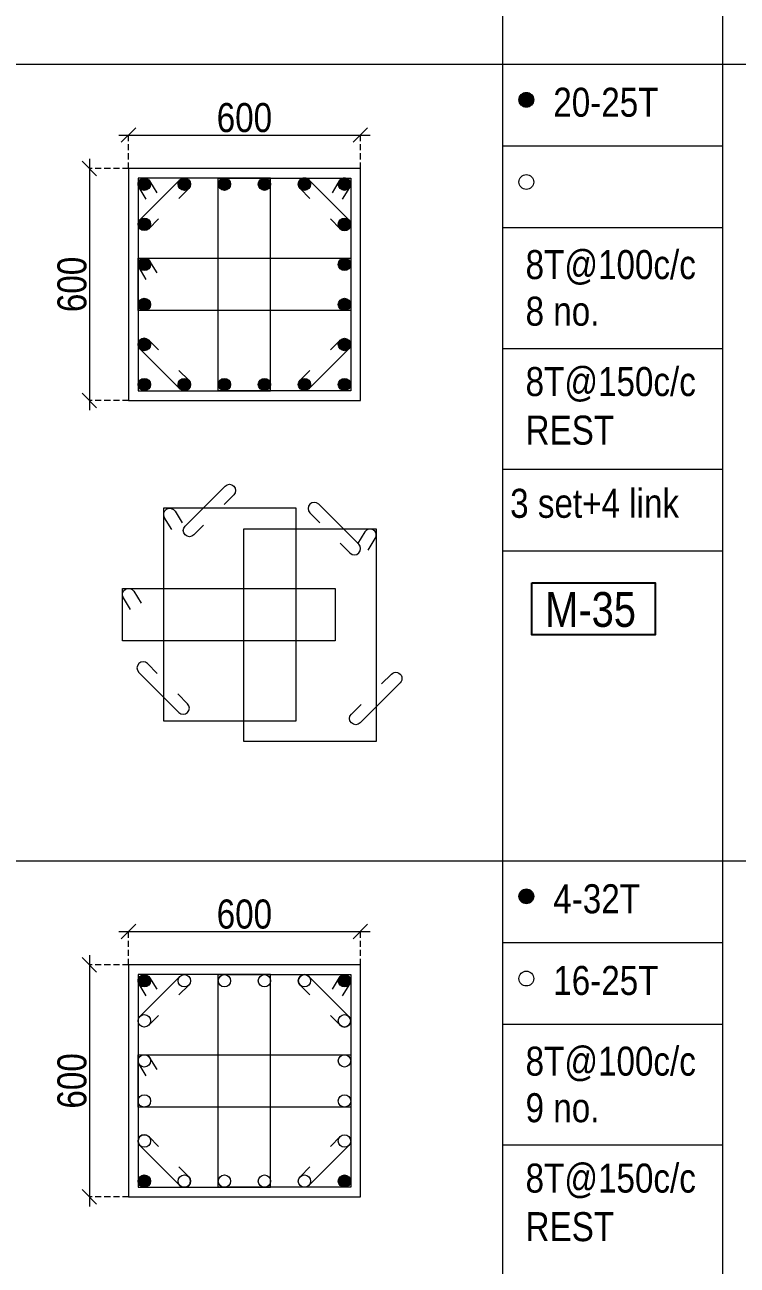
# Model space of a CAD drawing. Header units: millimetres. Extents: x 1112055 to 3390982, y -148532 to 766891.
# Drawn here: x 2106011 to 2113384, y 345047 to 357878 of the extents above; entities that cross this region are included whole.
import ezdxf
from ezdxf.enums import TextEntityAlignment as Align

# ---------------------------------------------------------------- set-up
doc = ezdxf.new("R2010")
doc.units = ezdxf.units.MM
doc.header["$PDMODE"] = 35
doc.header["$PDSIZE"] = -25
doc.linetypes.add('DASHED2', pattern=[0.375, 0.25, -0.125])
doc.linetypes.add('Hidden', pattern=[9.525, 6.35, -3.175])
for name, color, linetype, lineweight in [('B COL. SIZE DIM', 220, 'Continuous', 25), ('B COLSCH', 204, 'Continuous', 20), ('B COLUMN', 1, 'Hidden', 9), ('B STEEL', 34, 'Continuous', 15)]:
    doc.layers.add(name, color=color, linetype=linetype, lineweight=lineweight)
doc.layers.add('B TEXT', color=7, linetype='Continuous')
doc.styles.add('dim inside', font='romans.shx', dxfattribs={"width": 0.8, "height": 125})
doc.styles.add('SWINC', font='swissc.ttf')
doc.dimstyles.new('dim inside', dxfattribs={"dimtxt": 125, "dimasz": 100, "dimexe": 0, "dimexo": 0, "dimgap": 10, "dimtad": 0, "dimdec": 0, "dimzin": 0, "dimdsep": 46, "dimtxsty": 'dim inside', "dimblk": 'SMALL', "dimcen": 0.09, "dimadec": 0, "dimazin": 0, "dimtfac": 1, "dimtdec": 0, "dimtofl": 0, "dimtmove": 0, "dimatfit": 3, "dimfxl": 1, "dimtolj": 1, "dimtzin": 0, "dimarcsym": 2})

# ---------------------------------------------------------------- blocks, each defined once
blk = doc.blocks.new('_Oblique')
at = {"color": 0, "linetype": 'ByBlock', "lineweight": -2}
blk.add_line((-0.5, -0.5), (0.5, 0.5), dxfattribs=at)
blk = doc.blocks.new('*D1050')
at = {"layer": 'B COL. SIZE DIM', "color": 250, "lineweight": 9, "ltscale": 250, "transparency": 16777216}
blk.add_line((2106984, 348498), (2109584, 348498), dxfattribs=at)
at = {"layer": 'B COL. SIZE DIM', "color": 250, "linetype": 'DASHED2', "lineweight": 9, "ltscale": 250, "transparency": 16777216}
for p, q in [((2107084, 348153), (2107084, 348498)), ((2109484, 348153), (2109484, 348498))]:
    blk.add_line(p, q, dxfattribs=at)
at = {"layer": 'Defpoints', "color": 0, "ltscale": 250, "transparency": 16777216}
for p in [(2109484, 348498), (2107084, 348153), (2109484, 348153)]:
    blk.add_point(p, dxfattribs=at)
at = {"layer": 'B COL. SIZE DIM', "color": 250, "lineweight": 9, "ltscale": 250, "transparency": 16777216, "xscale": 150, "yscale": 150, "zscale": 150, "rotation": 180}
blk.add_blockref('_Oblique', (2107084, 348498), dxfattribs=at)
at = {"layer": 'B COL. SIZE DIM', "color": 250, "lineweight": 9, "ltscale": 250, "transparency": 16777216, "xscale": 150, "yscale": 150, "zscale": 150}
blk.add_blockref('_Oblique', (2109484, 348498), dxfattribs=at)
at = {"layer": 'B COL. SIZE DIM', "color": 6, "ltscale": 250, "transparency": 16777216, "insert": (2108284, 348677), "char_height": 300, "attachment_point": 5, "style": 'SWINC'}
blk.add_mtext('\\A1;600', dxfattribs=at)
blk = doc.blocks.new('*D1051')
at = {"layer": 'B COL. SIZE DIM', "color": 250, "lineweight": 9, "ltscale": 250, "transparency": 16777216}
blk.add_line((2106680, 348253), (2106680, 345653), dxfattribs=at)
at = {"layer": 'B COL. SIZE DIM', "color": 250, "linetype": 'DASHED2', "lineweight": 9, "ltscale": 250, "transparency": 16777216}
for p, q in [((2107084, 348153), (2106680, 348153)), ((2107084, 345753), (2106680, 345753))]:
    blk.add_line(p, q, dxfattribs=at)
at = {"layer": 'Defpoints', "color": 0, "ltscale": 250, "transparency": 16777216}
for p in [(2107084, 348153), (2106680, 345753), (2107084, 345753)]:
    blk.add_point(p, dxfattribs=at)
at = {"layer": 'B COL. SIZE DIM', "color": 250, "lineweight": 9, "ltscale": 250, "transparency": 16777216, "xscale": 150, "yscale": 150, "zscale": 150}
for p, rotation in [((2106680, 348153), 90), ((2106680, 345753), 270)]:
    blk.add_blockref('_Oblique', p, dxfattribs=dict(at, rotation=rotation))
at = {"layer": 'B COL. SIZE DIM', "color": 6, "ltscale": 250, "transparency": 16777216, "insert": (2106501, 346953), "char_height": 300, "attachment_point": 5, "rotation": 90, "style": 'SWINC'}
blk.add_mtext('\\A1;600', dxfattribs=at)
blk = doc.blocks.new('*D1044')
at = {"layer": 'B COL. SIZE DIM', "color": 250, "lineweight": 9, "ltscale": 250, "transparency": 16777216}
blk.add_line((2106984, 356737), (2109584, 356737), dxfattribs=at)
at = {"layer": 'B COL. SIZE DIM', "color": 250, "linetype": 'DASHED2', "lineweight": 9, "ltscale": 250, "transparency": 16777216}
for p, q in [((2107084, 356392), (2107084, 356737)), ((2109484, 356392), (2109484, 356737))]:
    blk.add_line(p, q, dxfattribs=at)
at = {"layer": 'Defpoints', "color": 0, "ltscale": 250, "transparency": 16777216}
for p in [(2109484, 356737), (2107084, 356392), (2109484, 356392)]:
    blk.add_point(p, dxfattribs=at)
at = {"layer": 'B COL. SIZE DIM', "color": 250, "lineweight": 9, "ltscale": 250, "transparency": 16777216, "xscale": 150, "yscale": 150, "zscale": 150, "rotation": 180}
blk.add_blockref('_Oblique', (2107084, 356737), dxfattribs=at)
at = {"layer": 'B COL. SIZE DIM', "color": 250, "lineweight": 9, "ltscale": 250, "transparency": 16777216, "xscale": 150, "yscale": 150, "zscale": 150}
blk.add_blockref('_Oblique', (2109484, 356737), dxfattribs=at)
at = {"layer": 'B COL. SIZE DIM', "color": 6, "ltscale": 250, "transparency": 16777216, "insert": (2108284, 356916), "char_height": 300, "attachment_point": 5, "style": 'SWINC'}
blk.add_mtext('\\A1;600', dxfattribs=at)
blk = doc.blocks.new('*D1045')
at = {"layer": 'B COL. SIZE DIM', "color": 250, "lineweight": 9, "ltscale": 250, "transparency": 16777216}
blk.add_line((2106680, 356492), (2106680, 353892), dxfattribs=at)
at = {"layer": 'B COL. SIZE DIM', "color": 250, "linetype": 'DASHED2', "lineweight": 9, "ltscale": 250, "transparency": 16777216}
for p, q in [((2107084, 356392), (2106680, 356392)), ((2107084, 353992), (2106680, 353992))]:
    blk.add_line(p, q, dxfattribs=at)
at = {"layer": 'Defpoints', "color": 0, "ltscale": 250, "transparency": 16777216}
for p in [(2107084, 356392), (2106680, 353992), (2107084, 353992)]:
    blk.add_point(p, dxfattribs=at)
at = {"layer": 'B COL. SIZE DIM', "color": 250, "lineweight": 9, "ltscale": 250, "transparency": 16777216, "xscale": 150, "yscale": 150, "zscale": 150}
for p, rotation in [((2106680, 356392), 90), ((2106680, 353992), 270)]:
    blk.add_blockref('_Oblique', p, dxfattribs=dict(at, rotation=rotation))
at = {"layer": 'B COL. SIZE DIM', "color": 6, "ltscale": 250, "transparency": 16777216, "insert": (2106501, 355192), "char_height": 300, "attachment_point": 5, "rotation": 90, "style": 'SWINC'}
blk.add_mtext('\\A1;600', dxfattribs=at)

msp = doc.modelspace()

# ---------------------------------------------------------------- hatches: boundary and pattern name
at = {"layer": 'B STEEL', "lineweight": 9, "ltscale": 0.5}
h = msp.add_hatch(color=34, dxfattribs=at)
edge = h.paths.add_edge_path()
edge.add_arc((2111202.5, 357101.6), 76.8, 0, 360)
h = msp.add_hatch(color=34, dxfattribs=at)
edge = h.paths.add_edge_path()
edge.add_arc((2107248.1, 356228.4), 64, 0, 360)
h = msp.add_hatch(color=34, dxfattribs=at)
edge = h.paths.add_edge_path()
edge.add_arc((2107662.5, 356228.4), 64, 180, 540, ccw=False)
at = {"layer": 'B STEEL'}
h = msp.add_hatch(color=34, dxfattribs=at)
edge = h.paths.add_edge_path()
edge.add_arc((2108076.9, 356228.4), 64, 0, 360)
h = msp.add_hatch(color=34, dxfattribs=at)
edge = h.paths.add_edge_path()
edge.add_arc((2108491.3, 356228.4), 64, 0, 360)
at = {"layer": 'B STEEL', "lineweight": 9, "ltscale": 0.5}
h = msp.add_hatch(color=34, dxfattribs=at)
edge = h.paths.add_edge_path()
edge.add_arc((2108905.7, 356228.4), 64, 180, 540, ccw=False)
h = msp.add_hatch(color=34, dxfattribs=at)
edge = h.paths.add_edge_path()
edge.add_arc((2109320.1, 356228.4), 64, 180, 540, ccw=False)
h = msp.add_hatch(color=34, dxfattribs=at)
edge = h.paths.add_edge_path()
edge.add_arc((2107248.1, 355814), 64, 0, 360)
h = msp.add_hatch(color=34, dxfattribs=at)
edge = h.paths.add_edge_path()
edge.add_arc((2109320.1, 355814), 64, 180, 540, ccw=False)
at = {"layer": 'B STEEL'}
h = msp.add_hatch(color=34, dxfattribs=at)
edge = h.paths.add_edge_path()
edge.add_arc((2107248.1, 355399.6), 64, 0, 360)
h = msp.add_hatch(color=34, dxfattribs=at)
edge = h.paths.add_edge_path()
edge.add_arc((2109320.1, 355399.6), 64, 0, 360)
h = msp.add_hatch(color=34, dxfattribs=at)
edge = h.paths.add_edge_path()
edge.add_arc((2107248.1, 354985.2), 64, 0, 360)
h = msp.add_hatch(color=34, dxfattribs=at)
edge = h.paths.add_edge_path()
edge.add_arc((2109320.1, 354985.2), 64, 0, 360)
at = {"layer": 'B STEEL', "lineweight": 9, "ltscale": 0.5}
h = msp.add_hatch(color=34, dxfattribs=at)
edge = h.paths.add_edge_path()
edge.add_arc((2107248.1, 354570.8), 64, 0, 360)
h = msp.add_hatch(color=34, dxfattribs=at)
edge = h.paths.add_edge_path()
edge.add_arc((2109320.1, 354570.8), 64, 180, 540, ccw=False)
h = msp.add_hatch(color=34, dxfattribs=at)
edge = h.paths.add_edge_path()
edge.add_arc((2107248.1, 354156.4), 64, 0, 360, ccw=False)
h = msp.add_hatch(color=34, dxfattribs=at)
edge = h.paths.add_edge_path()
edge.add_arc((2107662.5, 354156.4), 64, -180, 180)
at = {"layer": 'B STEEL'}
h = msp.add_hatch(color=34, dxfattribs=at)
edge = h.paths.add_edge_path()
edge.add_arc((2108076.9, 354156.4), 64, 0, 360)
h = msp.add_hatch(color=34, dxfattribs=at)
edge = h.paths.add_edge_path()
edge.add_arc((2108491.3, 354156.4), 64, 0, 360)
at = {"layer": 'B STEEL', "lineweight": 9, "ltscale": 0.5}
h = msp.add_hatch(color=34, dxfattribs=at)
edge = h.paths.add_edge_path()
edge.add_arc((2108905.7, 354156.4), 64, -180, 180)
h = msp.add_hatch(color=34, dxfattribs=at)
edge = h.paths.add_edge_path()
edge.add_arc((2109320.1, 354156.4), 64, -180, 180)
h = msp.add_hatch(color=34, dxfattribs=at)
edge = h.paths.add_edge_path()
edge.add_arc((2111202.5, 348861.8), 76.8, 0, 360)
h = msp.add_hatch(color=34, dxfattribs=at)
edge = h.paths.add_edge_path()
edge.add_arc((2107248.1, 347988.6), 64, 0, 360)
h = msp.add_hatch(color=34, dxfattribs=at)
edge = h.paths.add_edge_path()
edge.add_arc((2109320.1, 347988.6), 64, 180, 540, ccw=False)
h = msp.add_hatch(color=34, dxfattribs=at)
edge = h.paths.add_edge_path()
edge.add_arc((2107248.1, 345916.6), 64, 0, 360, ccw=False)
h = msp.add_hatch(color=34, dxfattribs=at)
edge = h.paths.add_edge_path()
edge.add_arc((2109320.1, 345916.6), 64, -180, 180)

# ---------------------------------------------------------------- linework, layer by layer
at = {"layer": 'B COLSCH', "color": 250, "lineweight": 0}
for p, q in [((2110956.2, 382189.4), (2110956.2, 332750.4)), ((2113230.6, 382189.4), (2113230.6, 323875.2)), ((2087620, 357469.9), (2216655.7, 357469.9)), ((2110956.2, 356624.9), (2113230.6, 356624.9)), ((2110956.2, 355779.9), (2113230.6, 355779.9)), ((2110956.2, 354530.1), (2113230.6, 354530.1)), ((2110956.2, 353280.4), (2113230.6, 353280.4)), ((2110956.2, 352435.4), (2113230.6, 352435.4)), ((2087620, 349230.1), (2216655.7, 349230.1)), ((2110956.2, 348385.1), (2113230.6, 348385.1)), ((2110956.2, 347540.1), (2113230.6, 347540.1)), ((2110956.2, 346290.3), (2113230.6, 346290.3))]:
    msp.add_line(p, q, dxfattribs=at)
at = {"layer": 'B COLUMN', "color": 1, "linetype": 'ByBlock', "lineweight": 20}
for points in [[(2107084.1, 353992.4), (2109484.1, 353992.4), (2109484.1, 356392.4), (2107084.1, 356392.4)], [(2107084.1, 345752.6), (2109484.1, 345752.6), (2109484.1, 348152.6), (2107084.1, 348152.6)]]:
    msp.add_lwpolyline(points, close=True, dxfattribs=at)
at = {"layer": 'B STEEL', "color": 34, "lineweight": 9, "ltscale": 0.5}
for points in [[(2107184.1, 354092.4), (2108555.3, 354092.4), (2108555.3, 356292.4), (2107184.1, 356292.4)], [(2109384.1, 354092.4), (2108012.9, 354092.4), (2108012.9, 356292.4), (2109384.1, 356292.4)], [(2107184.1, 355463.6), (2109384.1, 355463.6), (2109384.1, 354921.2), (2107184.1, 354921.2)], [(2107448.1, 350676.8), (2108819.3, 350676.8), (2108819.3, 352876.8), (2107448.1, 352876.8)], [(2109648.1, 350462.3), (2108276.9, 350462.3), (2108276.9, 352662.3), (2109648.1, 352662.3)], [(2107022.2, 352048.1), (2109222.2, 352048.1), (2109222.2, 351505.6), (2107022.2, 351505.6)], [(2107184.1, 345852.6), (2108555.3, 345852.6), (2108555.3, 348052.6), (2107184.1, 348052.6)], [(2109384.1, 345852.6), (2108012.9, 345852.6), (2108012.9, 348052.6), (2109384.1, 348052.6)], [(2107184.1, 347223.8), (2109384.1, 347223.8), (2109384.1, 346681.4), (2107184.1, 346681.4)]]:
    msp.add_lwpolyline(points, close=True, dxfattribs=at)
for points in [[(2107268.4, 356073.4), (2107193.6, 356194.9, -1), (2107302.6, 356262), (2107377.4, 356140.5)], [(2107394.3, 355869.6), (2107293.4, 355768.8, -1), (2107202.9, 355859.3), (2107617.2, 356273.7, -1), (2107707.8, 356183.1), (2107606.9, 356082.3)], [(2109173.9, 355869.6), (2109274.8, 355768.8, 1), (2109365.4, 355859.3), (2108951, 356273.7, 1), (2108860.4, 356183.1), (2108961.3, 356082.3)], [(2109299.8, 356073.4), (2109374.6, 356194.9, 1), (2109265.6, 356262), (2109190.8, 356140.5)], [(2107268.4, 355244.6), (2107193.6, 355366.1, -1), (2107302.6, 355433.2), (2107377.4, 355311.7)], [(2107394.3, 354515.2), (2107293.4, 354616.1, 1), (2107202.9, 354525.6), (2107617.2, 354111.2, 1), (2107707.8, 354201.7), (2107606.9, 354302.6)], [(2109173.9, 354515.2), (2109274.8, 354616.1, -1), (2109365.4, 354525.6), (2108951, 354111.2, -1), (2108860.4, 354201.7), (2108961.3, 354302.6)], [(2107861.2, 352702.3), (2107760.3, 352601.4, -1), (2107669.8, 352691.9), (2108084.2, 353106.3, -1), (2108174.7, 353015.8), (2108073.8, 352914.9)], [(2107532.4, 352657.8), (2107457.6, 352779.3, -1), (2107566.6, 352846.4), (2107641.4, 352724.9)], [(2109275.8, 352514.8), (2109376.7, 352413.9, 1), (2109467.2, 352504.4), (2109052.8, 352918.8, 1), (2108962.3, 352828.3), (2109063.2, 352727.4)], [(2109563.8, 352443.2), (2109638.6, 352564.7, 1), (2109529.6, 352631.8), (2109454.8, 352510.3)], [(2107106.4, 351829), (2107031.7, 351950.5, -1), (2107140.7, 352017.6), (2107215.5, 351896.1)], [(2107382.1, 351168.6), (2107281.2, 351269.5, 1), (2107190.7, 351179), (2107605.1, 350764.6, 1), (2107695.6, 350855.1), (2107594.7, 350956)], [(2109704.4, 351060.7), (2109805.2, 351161.6, -1), (2109895.8, 351071), (2109481.4, 350656.7, -1), (2109390.8, 350747.2), (2109491.7, 350848.1)], [(2107268.4, 347833.5), (2107193.6, 347955, -1), (2107302.6, 348022.1), (2107377.4, 347900.6)], [(2107394.3, 347629.8), (2107293.4, 347528.9, -1), (2107202.9, 347619.4), (2107617.2, 348033.8, -1), (2107707.8, 347943.3), (2107606.9, 347842.4)], [(2109173.9, 347629.8), (2109274.8, 347528.9, 1), (2109365.4, 347619.4), (2108951, 348033.8, 1), (2108860.4, 347943.3), (2108961.3, 347842.4)], [(2109299.8, 347833.5), (2109374.6, 347955, 1), (2109265.6, 348022.1), (2109190.8, 347900.6)], [(2107268.4, 347004.7), (2107193.6, 347126.2, -1), (2107302.6, 347193.3), (2107377.4, 347071.9)], [(2107394.3, 346275.4), (2107293.4, 346376.3, 1), (2107202.9, 346285.7), (2107617.2, 345871.3, 1), (2107707.8, 345961.9), (2107606.9, 346062.7)], [(2109173.9, 346275.4), (2109274.8, 346376.3, -1), (2109365.4, 346285.7), (2108951, 345871.3, -1), (2108860.4, 345961.9), (2108961.3, 346062.7)]]:
    msp.add_lwpolyline(points, format="xyb", dxfattribs=at)
for centre, radius in [((2111202.5, 357101.6), 76.8), ((2111202.5, 356251.3), 76.8), ((2107248.1, 356228.4), 64), ((2107662.5, 356228.4), 64), ((2108076.9, 356228.4), 64), ((2108491.3, 356228.4), 64), ((2108905.7, 356228.4), 64), ((2109320.1, 356228.4), 64), ((2107248.1, 355814), 64), ((2109320.1, 355814), 64), ((2107248.1, 355399.6), 64), ((2109320.1, 355399.6), 64), ((2107248.1, 354985.2), 64), ((2109320.1, 354985.2), 64), ((2107248.1, 354570.8), 64), ((2109320.1, 354570.8), 64), ((2107248.1, 354156.4), 64), ((2107662.5, 354156.4), 64), ((2108076.9, 354156.4), 64), ((2108491.3, 354156.4), 64), ((2108905.7, 354156.4), 64), ((2109320.1, 354156.4), 64), ((2111202.5, 348861.8), 76.8), ((2107248.1, 347988.6), 64), ((2107662.5, 347988.6), 64), ((2108076.9, 347988.6), 64), ((2108491.3, 347988.6), 64), ((2108905.7, 347988.6), 64), ((2109320.1, 347988.6), 64), ((2111202.5, 348011.5), 76.8), ((2107248.1, 347574.2), 64), ((2109320.1, 347574.2), 64), ((2107248.1, 347159.8), 64), ((2109320.1, 347159.8), 64), ((2107248.1, 346745.4), 64), ((2109320.1, 346745.4), 64), ((2107248.1, 346331), 64), ((2109320.1, 346331), 64), ((2107248.1, 345916.6), 64), ((2107662.5, 345916.6), 64), ((2108076.9, 345916.6), 64), ((2108491.3, 345916.6), 64), ((2108905.7, 345916.6), 64), ((2109320.1, 345916.6), 64)]:
    msp.add_circle(centre, radius, dxfattribs=at)
at = {"layer": 'B TEXT', "color": 1}
msp.add_lwpolyline([(2111259.9, 352106.3), (2112534.4, 352106.3), (2112534.4, 351568.4), (2111259.9, 351568.4)], close=True, dxfattribs=at)

# ---------------------------------------------------------------- texts
at = {"layer": 'B TEXT', "style": 'SWINC'}
for s, p in [('20-25T', (2111481, 356927)), ('8T@100c/c', (2111194.1, 355247.2)), ('8 no.', (2111194.1, 354765.4)), ('8T@150c/c', (2111194.1, 354037.3)), ('REST', (2111194.1, 353534.9)), ('3 set+4 link', (2111034.4, 352777.9)), ('4-32T', (2111481, 348687.2)), ('16-25T', (2111481, 347842.2)), ('8T@100c/c', (2111194.1, 347007.4)), ('9 no.', (2111194.1, 346525.6)), ('8T@150c/c', (2111194.1, 345797.5)), ('REST', (2111194.1, 345295.1))]:
    msp.add_text(s, height=300, dxfattribs=at).set_placement(p)
at = {"layer": 'B TEXT', "color": 1, "style": 'SWINC'}
msp.add_text('M-35', height=360, dxfattribs=at).set_placement((2111397.2, 351541.8), align=Align.BOTTOM_LEFT)

# ---------------------------------------------------------------- dimensions: what is measured, and where the dimension line sits
at = {"layer": 'B COL. SIZE DIM', "color": 250, "ltscale": 250}
for base, p1, p2, picture, middle in [((2109484.1, 356737.4), (2107084.1, 356392.4), (2109484.1, 356392.4), '*D1044', (2108284.1, 356916.4)), ((2109484.1, 348497.5), (2107084.1, 348152.6), (2109484.1, 348152.6), '*D1050', (2108284.1, 348676.5))]:
    dim = msp.add_linear_dim(base=base, p1=p1, p2=p2, dimstyle='dim inside', override={"dimtxt": 300, "dimasz": 150, "dimgap": 25, "dimtad": 3, "dimlfac": 0.25, "dimtxsty": 'SWINC', "dimblk1": 'Oblique', "dimblk2": 'Oblique', "dimsah": 1, "dimdle": 100, "dimclrd": 250, "dimclre": 250, "dimclrt": 6, "dimfxl": 1000, "dimlwd": 9, "dimlwe": 9}, dxfattribs=at)
    dim.commit()
    dim.dimension.update_dxf_attribs({"geometry": picture, "text_midpoint": middle})
for base, p1, p2, picture, middle in [((2106680.2, 353992.4), (2107084.1, 356392.4), (2107084.1, 353992.4), '*D1045', (2106501.2, 355192.4)), ((2106680.2, 345752.6), (2107084.1, 348152.6), (2107084.1, 345752.6), '*D1051', (2106501.2, 346952.6))]:
    dim = msp.add_linear_dim(base=base, p1=p1, p2=p2, angle=90, dimstyle='dim inside', override={"dimtxt": 300, "dimasz": 150, "dimgap": 25, "dimtad": 3, "dimlfac": 0.25, "dimtxsty": 'SWINC', "dimblk1": 'Oblique', "dimblk2": 'Oblique', "dimsah": 1, "dimdle": 100, "dimclrd": 250, "dimclre": 250, "dimclrt": 6, "dimfxl": 1000, "dimlwd": 9, "dimlwe": 9}, dxfattribs=at)
    dim.commit()
    dim.dimension.update_dxf_attribs({"geometry": picture, "text_midpoint": middle})

doc.saveas('drawing.dxf')
